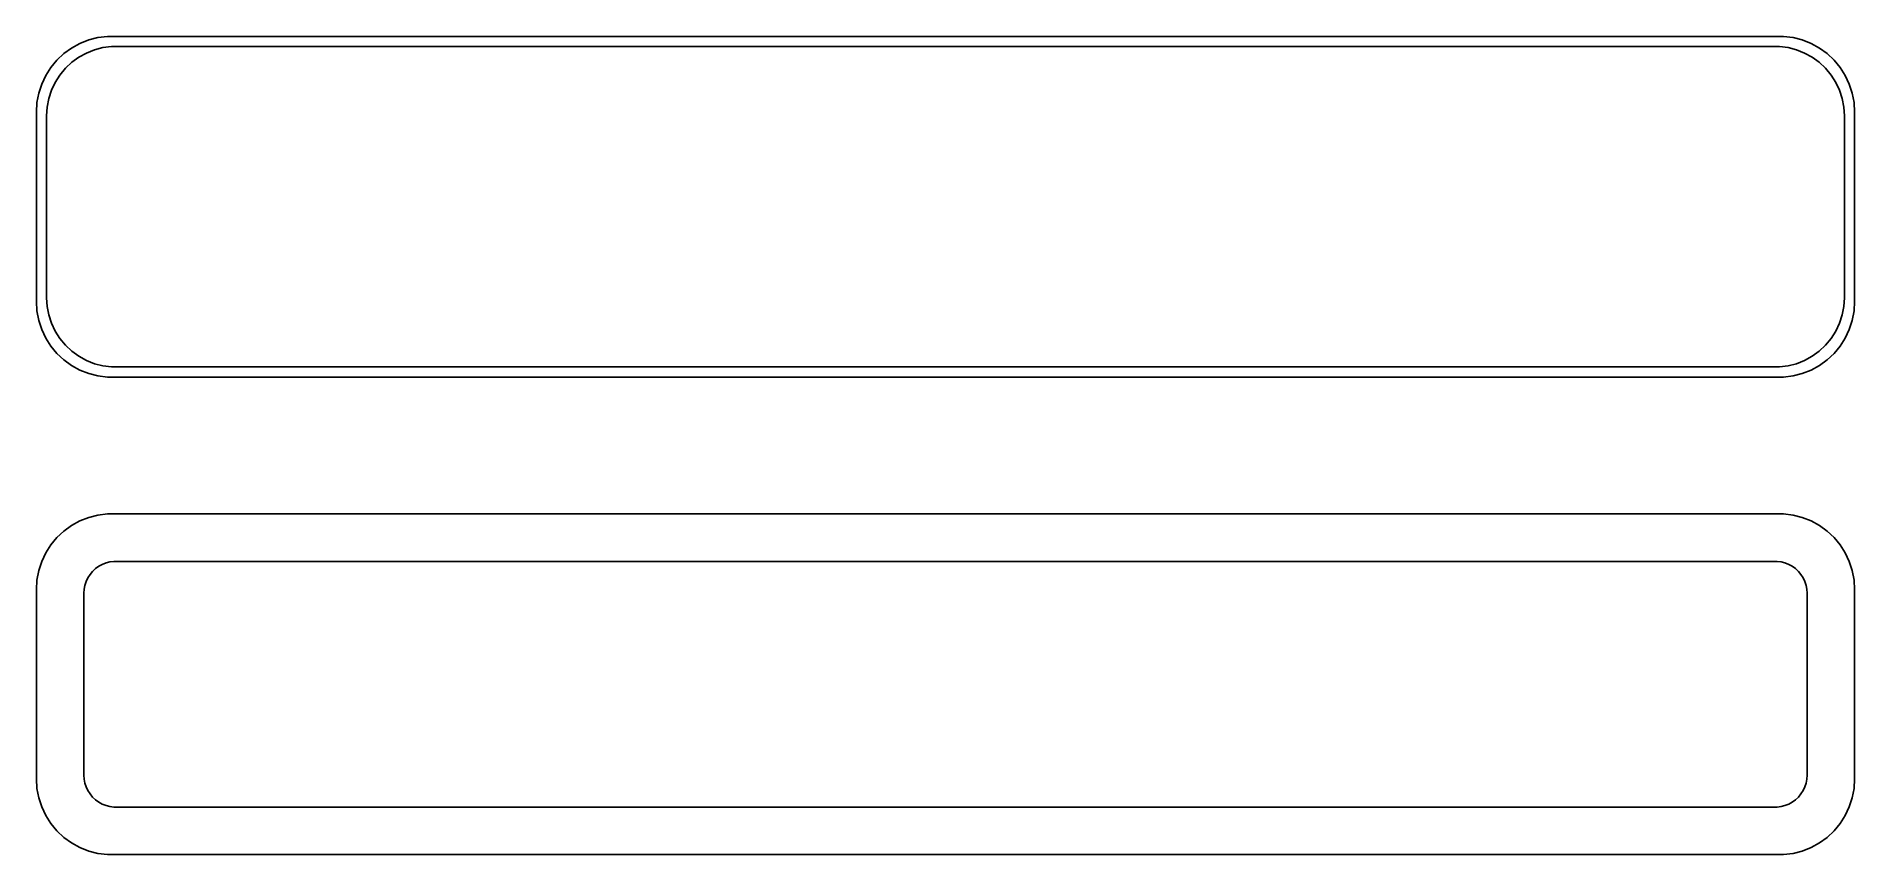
# Model space of a CAD drawing. Header units: metres. Extents: x -60 to 60, y 52 to 106.
import ezdxf

# ---------------------------------------------------------------- set-up
doc = ezdxf.new("R2010")
doc.units = ezdxf.units.M

msp = doc.modelspace()

# ---------------------------------------------------------------- linework, layer by layer
for p, q in [((-55.9369, 105.661), (-56.5451, 105.505)), ((-55.3139, 105.74), (-55.9369, 105.661)), ((55.3139, 105.74), (-55.3139, 105.74)), ((55.9369, 105.661), (55.3139, 105.74)), ((56.5451, 105.505), (55.9369, 105.661)), ((-58.1871, 104.603), (-58.6448, 104.173)), ((-57.6791, 104.972), (-58.1871, 104.603)), ((-57.1289, 105.274), (-57.6791, 104.972)), ((-57.2032, 104.366), (-56.6994, 104.643)), ((-56.5451, 105.505), (-57.1289, 105.274)), ((-56.6994, 104.643), (-56.1648, 104.854)), ((-56.1648, 104.854), (-55.6079, 104.997)), ((-55.6079, 104.997), (-55.0375, 105.069)), ((-55.0375, 105.069), (55.0375, 105.069)), ((55.0375, 105.069), (55.6079, 104.997)), ((55.6079, 104.997), (56.1648, 104.854)), ((56.1648, 104.854), (56.6994, 104.643)), ((57.1289, 105.274), (56.5451, 105.505)), ((56.6994, 104.643), (57.2032, 104.366)), ((57.6791, 104.972), (57.1289, 105.274)), ((58.1871, 104.603), (57.6791, 104.972)), ((58.6448, 104.173), (58.1871, 104.603)), ((-59.0451, 103.689), (-59.3815, 103.159)), ((-58.6448, 104.173), (-59.0451, 103.689)), ((-58.454, 103.191), (-58.0875, 103.634)), ((-58.0875, 103.634), (-57.6684, 104.028)), ((-57.6684, 104.028), (-57.2032, 104.366)), ((57.2032, 104.366), (57.6684, 104.028)), ((57.6684, 104.028), (58.0875, 103.634)), ((58.0875, 103.634), (58.454, 103.191)), ((59.0451, 103.689), (58.6448, 104.173)), ((59.3815, 103.159), (59.0451, 103.689)), ((-59.6489, 102.591), (-59.8429, 101.993)), ((-59.3815, 103.159), (-59.6489, 102.591)), ((-59.1846, 101.639), (-59.0069, 102.185)), ((-59.0069, 102.185), (-58.7621, 102.706)), ((-58.7621, 102.706), (-58.454, 103.191)), ((58.454, 103.191), (58.7621, 102.706)), ((58.7621, 102.706), (59.0069, 102.185)), ((59.0069, 102.185), (59.1846, 101.639)), ((59.6489, 102.591), (59.3815, 103.159)), ((59.8429, 101.993), (59.6489, 102.591)), ((-59.9606, 101.377), (-60, 100.75)), ((-59.8429, 101.993), (-59.9606, 101.377)), ((-59.3284, 100.5), (-59.2923, 101.074)), ((-59.2923, 101.074), (-59.1846, 101.639)), ((59.1846, 101.639), (59.2923, 101.074)), ((59.2923, 101.074), (59.3284, 100.5)), ((59.9606, 101.377), (59.8429, 101.993)), ((60, 100.75), (59.9606, 101.377)), ((-60, 100.75), (-60, 88.25)), ((-59.3284, 88.5), (-59.3284, 100.5)), ((59.3284, 100.5), (59.3284, 88.5)), ((60, 88.25), (60, 100.75)), ((-60, 88.25), (-59.9606, 87.6233)), ((-59.9606, 87.6233), (-59.8429, 87.0066)), ((-59.2923, 87.9262), (-59.3284, 88.5)), ((-59.1846, 87.3614), (-59.2923, 87.9262)), ((59.2923, 87.9262), (59.1846, 87.3614)), ((59.3284, 88.5), (59.2923, 87.9262)), ((59.8429, 87.0066), (59.9606, 87.6233)), ((59.9606, 87.6233), (60, 88.25)), ((-59.8429, 87.0066), (-59.6489, 86.4094)), ((-59.6489, 86.4094), (-59.3815, 85.8412)), ((-59.0069, 86.8146), (-59.1846, 87.3614)), ((-58.7621, 86.2943), (-59.0069, 86.8146)), ((59.0069, 86.8146), (58.7621, 86.2943)), ((59.1846, 87.3614), (59.0069, 86.8146)), ((59.3815, 85.8412), (59.6489, 86.4094)), ((59.6489, 86.4094), (59.8429, 87.0066)), ((-59.3815, 85.8412), (-59.0451, 85.3111)), ((-59.0451, 85.3111), (-58.6448, 84.8273)), ((-58.454, 85.8089), (-58.7621, 86.2943)), ((-58.0875, 85.3658), (-58.454, 85.8089)), ((-57.6684, 84.9723), (-58.0875, 85.3658)), ((58.0875, 85.3658), (57.6684, 84.9723)), ((58.454, 85.8089), (58.0875, 85.3658)), ((58.7621, 86.2943), (58.454, 85.8089)), ((58.6448, 84.8273), (59.0451, 85.3111)), ((59.0451, 85.3111), (59.3815, 85.8412)), ((-58.6448, 84.8273), (-58.1871, 84.3974)), ((-58.1871, 84.3974), (-57.6791, 84.0284)), ((-57.6791, 84.0284), (-57.1289, 83.7259)), ((-57.2032, 84.6343), (-57.6684, 84.9723)), ((-56.6994, 84.3573), (-57.2032, 84.6343)), ((-56.1648, 84.1456), (-56.6994, 84.3573)), ((-55.6079, 84.0027), (-56.1648, 84.1456)), ((-55.0375, 83.9306), (-55.6079, 84.0027)), ((55.6079, 84.0027), (55.0375, 83.9306)), ((56.1648, 84.1456), (55.6079, 84.0027)), ((56.6994, 84.3573), (56.1648, 84.1456)), ((57.2032, 84.6343), (56.6994, 84.3573)), ((57.1289, 83.7259), (57.6791, 84.0284)), ((57.6684, 84.9723), (57.2032, 84.6343)), ((57.6791, 84.0284), (58.1871, 84.3974)), ((58.1871, 84.3974), (58.6448, 84.8273)), ((-57.1289, 83.7259), (-56.5451, 83.4947)), ((-56.5451, 83.4947), (-55.9369, 83.3386)), ((-55.9369, 83.3386), (-55.3139, 83.2599)), ((-55.3139, 83.2599), (55.3139, 83.2599)), ((55.0375, 83.9306), (-55.0375, 83.9306)), ((55.3139, 83.2599), (55.9369, 83.3386)), ((55.9369, 83.3386), (56.5451, 83.4947)), ((56.5451, 83.4947), (57.1289, 83.7259)), ((-57.6791, 73.4716), (-58.1871, 73.1026)), ((-57.1289, 73.7741), (-57.6791, 73.4716)), ((-56.5451, 74.0053), (-57.1289, 73.7741)), ((-55.9369, 74.1614), (-56.5451, 74.0053)), ((-55.3139, 74.2401), (-55.9369, 74.1614)), ((55.3139, 74.2401), (-55.3139, 74.2401)), ((55.9369, 74.1614), (55.3139, 74.2401)), ((56.5451, 74.0053), (55.9369, 74.1614)), ((57.1289, 73.7741), (56.5451, 74.0053)), ((57.6791, 73.4716), (57.1289, 73.7741)), ((58.1871, 73.1026), (57.6791, 73.4716)), ((-59.0451, 72.1889), (-59.3815, 71.6588)), ((-58.6448, 72.6727), (-59.0451, 72.1889)), ((-58.1871, 73.1026), (-58.6448, 72.6727)), ((58.6448, 72.6727), (58.1871, 73.1026)), ((59.0451, 72.1889), (58.6448, 72.6727)), ((59.3815, 71.6588), (59.0451, 72.1889)), ((-59.6489, 71.0906), (-59.8429, 70.4934)), ((-59.3815, 71.6588), (-59.6489, 71.0906)), ((-55.8804, 70.7812), (-55.6482, 70.9088)), ((-55.6482, 70.9088), (-55.4019, 71.0064)), ((-55.4019, 71.0064), (-55.1453, 71.0723)), ((-55.1453, 71.0723), (-54.8825, 71.1055)), ((-54.8825, 71.1055), (54.8825, 71.1055)), ((54.8825, 71.1055), (55.1453, 71.0723)), ((55.1453, 71.0723), (55.4019, 71.0064)), ((55.4019, 71.0064), (55.6482, 70.9088)), ((55.6482, 70.9088), (55.8804, 70.7812)), ((59.6489, 71.0906), (59.3815, 71.6588)), ((59.8429, 70.4934), (59.6489, 71.0906)), ((-59.9606, 69.8767), (-60, 69.25)), ((-59.8429, 70.4934), (-59.9606, 69.8767)), ((-56.7934, 69.5246), (-56.7115, 69.7766)), ((-56.7115, 69.7766), (-56.5987, 70.0163)), ((-56.5987, 70.0163), (-56.4567, 70.24)), ((-56.4567, 70.24), (-56.2879, 70.4441)), ((-56.2879, 70.4441), (-56.0947, 70.6255)), ((-56.0947, 70.6255), (-55.8804, 70.7812)), ((55.8804, 70.7812), (56.0947, 70.6255)), ((56.0947, 70.6255), (56.2879, 70.4441)), ((56.2879, 70.4441), (56.4567, 70.24)), ((56.4567, 70.24), (56.5987, 70.0163)), ((56.5987, 70.0163), (56.7115, 69.7766)), ((56.7115, 69.7766), (56.7934, 69.5246)), ((59.9606, 69.8767), (59.8429, 70.4934)), ((60, 69.25), (59.9606, 69.8767)), ((-60, 69.25), (-60, 56.75)), ((-56.8596, 69), (-56.843, 69.2644)), ((-56.8596, 57), (-56.8596, 69)), ((-56.843, 69.2644), (-56.7934, 69.5246)), ((56.7934, 69.5246), (56.843, 69.2644)), ((56.843, 69.2644), (56.8596, 69)), ((56.8596, 69), (56.8596, 57)), ((60, 56.75), (60, 69.25)), ((-60, 56.75), (-59.9606, 56.1233)), ((-56.843, 56.7356), (-56.8596, 57)), ((-56.7934, 56.4754), (-56.843, 56.7356)), ((-56.7115, 56.2234), (-56.7934, 56.4754)), ((56.7934, 56.4754), (56.7115, 56.2234)), ((56.843, 56.7356), (56.7934, 56.4754)), ((56.8596, 57), (56.843, 56.7356)), ((59.9606, 56.1233), (60, 56.75)), ((-59.9606, 56.1233), (-59.8429, 55.5066)), ((-59.8429, 55.5066), (-59.6489, 54.9094)), ((-56.5987, 55.9837), (-56.7115, 56.2234)), ((-56.4567, 55.76), (-56.5987, 55.9837)), ((-56.2879, 55.5559), (-56.4567, 55.76)), ((-56.0947, 55.3745), (-56.2879, 55.5559)), ((-55.8804, 55.2188), (-56.0947, 55.3745)), ((-55.6482, 55.0912), (-55.8804, 55.2188)), ((55.8804, 55.2188), (55.6482, 55.0912)), ((56.0947, 55.3745), (55.8804, 55.2188)), ((56.2879, 55.5559), (56.0947, 55.3745)), ((56.4567, 55.76), (56.2879, 55.5559)), ((56.5987, 55.9837), (56.4567, 55.76)), ((56.7115, 56.2234), (56.5987, 55.9837)), ((59.6489, 54.9094), (59.8429, 55.5066)), ((59.8429, 55.5066), (59.9606, 56.1233)), ((-59.6489, 54.9094), (-59.3815, 54.3412)), ((-59.3815, 54.3412), (-59.0451, 53.8111)), ((-55.4019, 54.9936), (-55.6482, 55.0912)), ((-55.1453, 54.9277), (-55.4019, 54.9936)), ((-54.8825, 54.8945), (-55.1453, 54.9277)), ((54.8825, 54.8945), (-54.8825, 54.8945)), ((55.1453, 54.9277), (54.8825, 54.8945)), ((55.4019, 54.9936), (55.1453, 54.9277)), ((55.6482, 55.0912), (55.4019, 54.9936)), ((59.0451, 53.8111), (59.3815, 54.3412)), ((59.3815, 54.3412), (59.6489, 54.9094)), ((-59.0451, 53.8111), (-58.6448, 53.3273)), ((-58.6448, 53.3273), (-58.1871, 52.8974)), ((-58.1871, 52.8974), (-57.6791, 52.5284)), ((57.6791, 52.5284), (58.1871, 52.8974)), ((58.1871, 52.8974), (58.6448, 53.3273)), ((58.6448, 53.3273), (59.0451, 53.8111)), ((-57.6791, 52.5284), (-57.1289, 52.2259)), ((-57.1289, 52.2259), (-56.5451, 51.9947)), ((-56.5451, 51.9947), (-55.9369, 51.8386)), ((-55.9369, 51.8386), (-55.3139, 51.7599)), ((-55.3139, 51.7599), (55.3139, 51.7599)), ((55.3139, 51.7599), (55.9369, 51.8386)), ((55.9369, 51.8386), (56.5451, 51.9947)), ((56.5451, 51.9947), (57.1289, 52.2259)), ((57.1289, 52.2259), (57.6791, 52.5284))]:
    msp.add_line(p, q)

doc.saveas('drawing.dxf')
